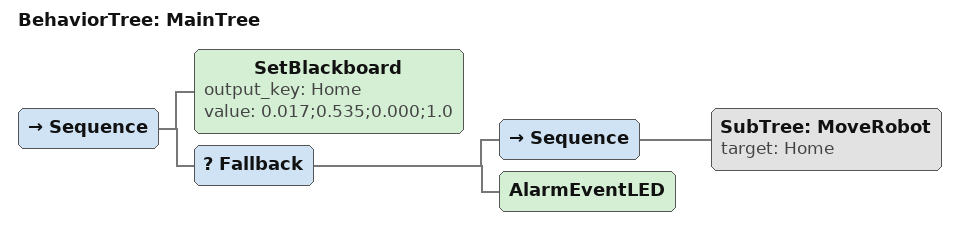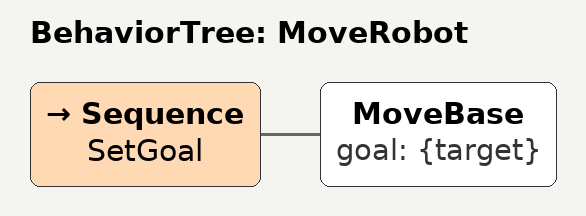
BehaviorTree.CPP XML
<root main_tree_to_execute = "MainTree">
    <BehaviorTree ID="MainTree">
        <Sequence>
            <SetBlackboard output_key="Home" value="0.017;0.535;0.000;1.0" />
            <Fallback>
                <Sequence>
                    <SubTree ID="MoveRobot" target="Home" />
                </Sequence>
                <AlarmEventLED />
            </Fallback>
        </Sequence>
    </BehaviorTree>

    <BehaviorTree ID="MoveRobot">
        <Sequence name="SetGoal">
            <MoveBase goal="{target}" />
        </Sequence>
    </BehaviorTree>
</root>
